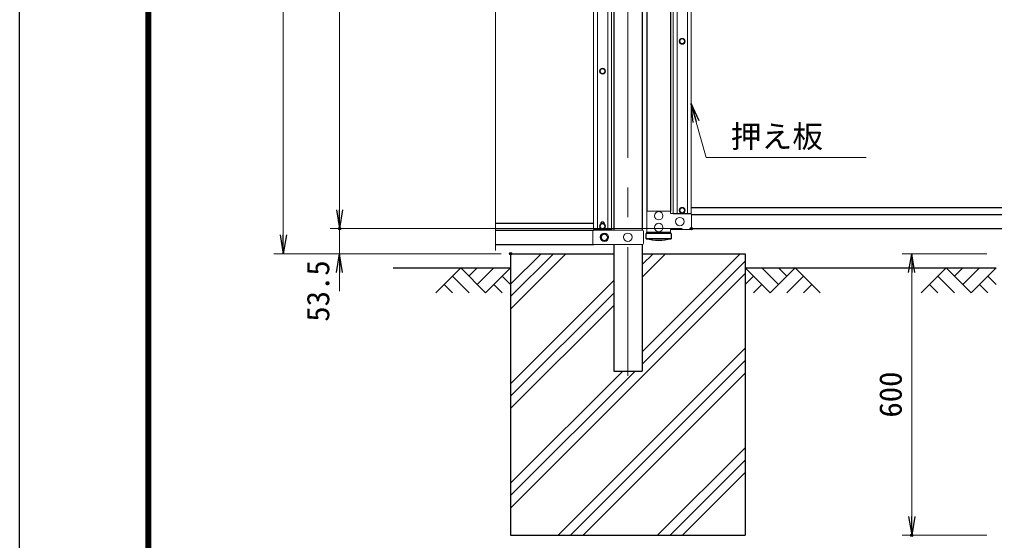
# Model space of a CAD drawing. Units: millimetres, scale not verified. Extents: x -4200 to 4200, y -2970 to 2970.
# Drawn here: x -4200 to -2122, y -1235 to -125 of the extents above; entities that cross this region are included whole.
import ezdxf
from ezdxf.enums import TextEntityAlignment as Align

# ---------------------------------------------------------------- set-up
doc = ezdxf.new("R2010")
doc.units = ezdxf.units.MM
doc.header["$LTSCALE"] = 10
doc.header["$PDMODE"] = 32
doc.header["$PDSIZE"] = 5
doc.linetypes.add('USER1', pattern=[50.8, 31.75, -6.35, 6.35, -6.35])
for name, color, linetype, lineweight in [('0-1_D-STR1', 1, 'Continuous', 25), ('0-2_D-STR3', 3, 'Continuous', 13), ('0-3_D-BMK', 2, 'USER1', 13), ('0-4_D-STR-DIM', 7, 'Continuous', 13), ('0-7_D-STR-TXT', 7, 'Continuous', 13), ('0-8_D-BGD', 7, 'Continuous', 25), ('0-9_D-DCR-HCH', 7, 'Continuous', 13), ('0-A_D-STR4', 7, 'Continuous', 25), ('0-C_D-TTL', 2, 'Continuous', 25)]:
    doc.layers.add(name, color=color, linetype=linetype, lineweight=lineweight)
doc.layers.add('0-5_0', color=7, linetype='Continuous')
doc.layers.add('0-6_Defpoints', color=8, linetype='Continuous')
doc.styles.add('ＭＳ ゴシック', font='')
doc.styles.get('ＭＳ ゴシック').set_extended_font_data('MS Gothic')

# ---------------------------------------------------------------- blocks, each defined once
blk = doc.blocks.new('_Open')
at = {"layer": '0-5_0'}
blk.add_line((-10, 1.667), (0, 0), dxfattribs=at)
blk.add_lwpolyline([(-10, -1.667), (0, 0), (-10, 0)], dxfattribs=at)

msp = doc.modelspace()

# ---------------------------------------------------------------- linework, layer by layer
at = {"layer": '0-1_D-STR1'}
for p, q in [((-2863.1, 200.9), (-2863.1, -533.09)), ((-2812.3, 200.9), (-2812.3, -533.09)), ((-2933.6, 104.9), (-2933.6, -574.1)), ((-2873.1, 104.9), (-2873.1, -574.1)), ((-2768.6, -525.59), (-2012.6, -525.59)), ((-3185.31, -559.1), (-2976.35, -559.1)), ((-2961.23, -559.1), (-2953.48, -559.1)), ((-2767.82, -540.59), (-2013.39, -540.59)), ((-3185.31, -574.1), (-2976, -574.1)), ((-2938.35, -571.85), (-2938.35, -574.1)), ((-2811.1, -581.09), (-2864.3, -581.09)), ((-2864.3, -592.09), (-2864.3, -581.09)), ((-2863.1, -581.09), (-2863.1, -578.09)), ((-2812.3, -581.09), (-2812.3, -578.09)), ((-2811.1, -581.09), (-2811.1, -592.09)), ((-2767.82, -570.59), (-2013.39, -570.59)), ((-2811.1, -592.09), (-2864.3, -592.09)), ((-3185.31, -604.1), (-2976, -604.1)), ((-2933.6, -604.1), (-2933.6, -874.1)), ((-2873.1, -604.1), (-2873.1, -874.1)), ((-2933.6, -874.1), (-2873.1, -874.1))]:
    msp.add_line(p, q, dxfattribs=at)
msp.add_arc((-2837.7, -475.67), 119.43, 257.13052, 282.86948, dxfattribs=at)
at = {"layer": '0-2_D-STR3'}
for p, q in [((-2806.6, -539.35), (-2806.6, 196.65)), ((-2798.6, -539.35), (-2798.6, 196.65)), ((-2776.6, -539.35), (-2776.6, 196.65)), ((-2768.6, -539.35), (-2768.6, 196.65)), ((-2976.35, 102.65), (-2976.35, -571.85)), ((-2968.35, 102.65), (-2968.35, -571.85)), ((-2946.35, 102.65), (-2946.35, -571.85)), ((-2938.35, 102.65), (-2938.35, -571.85)), ((-2768.6, -539.35), (-2806.6, -539.35)), ((-2961.35, -560.1), (-2961.35, -560.8)), ((-2953.35, -560.8), (-2953.35, -560.1)), ((-2767.55, -570.59), (-2767.55, -540.59)), ((-2978.35, -576.1), (-2978.35, -602.1)), ((-2938.35, -571.85), (-2976.35, -571.85)), ((-2976.35, -574.1), (-2872.02, -574.1)), ((-2870.02, -576.1), (-2870.02, -602.1)), ((-2976.35, -604.1), (-2872.02, -604.1))]:
    msp.add_line(p, q, dxfattribs=at)
for points in [[(-2784.72, -166.1), (-2781.83, -171.1), (-2784.72, -176.1), (-2790.49, -176.1), (-2793.38, -171.1)], [(-2793.38, -171.35), (-2790.49, -166.35), (-2784.72, -166.35)], [(-2812.3, -533.09), (-2863.1, -533.09), (-2863.1, -578.09), (-2812.3, -578.09), (-2812.3, -572.59), (-2769.55, -572.59)], [(-2812.3, -533.09), (-2812.3, -538.59), (-2769.55, -538.59)], [(-2781.83, -531.6), (-2784.72, -526.6), (-2790.49, -526.6), (-2793.38, -531.6)], [(-2793.38, -531.6), (-2790.49, -536.6), (-2784.72, -536.6)]]:
    msp.add_lwpolyline(points, dxfattribs=at)
for points in [[(-2951.58, -235.1), (-2954.47, -230.1), (-2960.24, -230.1), (-2963.13, -235.1), (-2960.24, -240.1), (-2954.47, -240.1)], [(-2793.38, -531.6), (-2790.49, -536.6), (-2784.72, -536.6), (-2781.83, -531.6), (-2784.72, -526.6), (-2790.49, -526.6)], [(-2951.58, -565.6), (-2954.47, -560.6), (-2960.24, -560.6), (-2963.13, -565.6), (-2960.24, -570.6), (-2954.47, -570.6)], [(-2960.85, -589.1), (-2957.11, -582.6), (-2949.6, -582.6), (-2945.85, -589.1), (-2949.6, -595.6), (-2957.11, -595.6)]]:
    msp.add_lwpolyline(points, close=True, dxfattribs=at)
for centre, radius in [((-2787.6, -171.35), 6.25), ((-2787.6, -171.35), 5), ((-2957.35, -235.1), 6.25), ((-2957.35, -235.1), 5), ((-2837.7, -543.09), 9), ((-2787.6, -531.6), 6.25), ((-2787.6, -531.6), 6.25), ((-2787.6, -531.6), 5), ((-2787.6, -531.6), 5), ((-2957.35, -565.6), 6.25), ((-2957.35, -565.6), 5), ((-2837.7, -568.09), 9), ((-2792.55, -555.59), 9), ((-2953.35, -589.1), 9), ((-2903.35, -589.1), 9), ((-2953.35, -589.1), 6.5)]:
    msp.add_circle(centre, radius, dxfattribs=at)
for centre, radius, start, end in [((-2769.55, -540.59), 2, 0, 90), ((-2957.35, -560.1), 4, 0, 180), ((-2976.35, -576.1), 2, 90, 180), ((-2872.02, -576.1), 2, 0, 90), ((-2769.55, -570.59), 2, 270, 0), ((-2976.35, -602.1), 2, 180, 270), ((-2872.02, -602.1), 2, 270, 0)]:
    msp.add_arc(centre, radius, start, end, dxfattribs=at)
at = {"layer": '0-3_D-BMK'}
msp.add_line((-2903.35, 914.14), (-2903.35, -884.68), dxfattribs=at)
at = {"layer": '0-4_D-STR-DIM'}
for p, q in [((-3638.04, -584.1), (-3638.04, 829.41)), ((-3518.04, -530.6), (-3518.04, 829.41)), ((-3185.31, -617.1), (-3185.31, 126.75)), ((-3518.04, -530.6), (-3518.04, -490.6)), ((-2787.82, -570.6), (-3538.04, -570.6)), ((-2787.82, -570.6), (-3538.04, -570.6)), ((-3518.04, -624.1), (-3518.04, -570.6)), ((-3173.35, -624.1), (-3658.04, -624.1)), ((-3173.35, -624.1), (-3538.04, -624.1)), ((-2138.35, -624.1), (-2318.35, -624.1)), ((-3518.04, -664.1), (-3518.04, -704.1)), ((-2298.35, -664.1), (-2298.35, -1184.1)), ((-2138.35, -1224.1), (-2318.35, -1224.1))]:
    msp.add_line(p, q, dxfattribs=at)
at = {"layer": '0-6_Defpoints'}
for p in [(-3518.04, -570.6), (-2767.82, -570.6), (-2767.82, -570.6), (-3153.35, -624.1), (-2298.35, -1224.1)]:
    msp.add_point(p, dxfattribs=at)
at = {"layer": '0-7_D-STR-TXT'}
msp.add_lwpolyline([(-2395.16, -419.28), (-2736.44, -419.28), (-2768.12, -306.01)], dxfattribs=at)
at = {"layer": '0-8_D-BGD'}
for p, q in [((-3403.35, -654.1), (-3153.35, -654.1)), ((-2653.35, -654.1), (-2118.35, -654.1))]:
    msp.add_line(p, q, dxfattribs=at)
at = {"layer": '0-9_D-DCR-HCH'}
for p, q in [((-3153.35, -742.04), (-3035.42, -624.1)), ((-3153.35, -715.52), (-3061.93, -624.1)), ((-3153.35, -689), (-3088.45, -624.1)), ((-2873.1, -673.92), (-2823.29, -624.1)), ((-2873.1, -647.4), (-2849.8, -624.1)), ((-2873.1, -833.02), (-2664.19, -624.1)), ((-2873.1, -859.54), (-2653.35, -639.79)), ((-3259.78, -654.1), (-3312.99, -707.31)), ((-3259.78, -654.1), (-3206.57, -707.31)), ((-3242.04, -671.84), (-3224.3, -654.1)), ((-3224.3, -689.58), (-3188.83, -654.1)), ((-3206.57, -707.31), (-3153.35, -654.1)), ((-2600.14, -707.31), (-2653.35, -654.1)), ((-2582.4, -689.58), (-2617.88, -654.1)), ((-2546.93, -654.1), (-2600.14, -707.31)), ((-2564.57, -671.93), (-2582.4, -654.1)), ((-2546.93, -654.1), (-2493.72, -707.31)), ((-2224.78, -654.1), (-2277.99, -707.31)), ((-2224.78, -654.1), (-2171.57, -707.31)), ((-2207.04, -671.84), (-2189.3, -654.1)), ((-2189.3, -689.58), (-2153.83, -654.1)), ((-2171.57, -707.31), (-2118.35, -654.1)), ((-3277.52, -671.84), (-3241.88, -707.31)), ((-3171.09, -671.84), (-3153.35, -689.5)), ((-3153.35, -1166.3), (-2653.35, -666.3)), ((-3153.35, -901.14), (-2933.6, -681.39)), ((-2635.62, -671.84), (-2653.35, -689.5)), ((-2529.19, -671.84), (-2564.83, -707.31)), ((-2242.52, -671.84), (-2206.88, -707.31)), ((-2136.09, -671.84), (-2118.35, -689.5)), ((-3295.25, -689.58), (-3277.43, -707.31)), ((-3188.83, -689.58), (-3171.01, -707.31)), ((-2617.88, -689.58), (-2635.7, -707.31)), ((-2511.46, -689.58), (-2529.27, -707.31)), ((-2260.25, -689.58), (-2242.43, -707.31)), ((-2153.83, -689.58), (-2136.01, -707.31)), ((-3153.35, -927.65), (-2933.6, -707.9)), ((-3153.35, -954.17), (-2933.6, -734.42)), ((-3052.05, -1224.1), (-2653.35, -825.4)), ((-3025.54, -1224.1), (-2653.35, -851.92)), ((-3153.35, -1139.79), (-2887.67, -874.1)), ((-3153.35, -1113.27), (-2914.19, -874.1)), ((-2999.02, -1224.1), (-2653.35, -878.43)), ((-2839.92, -1224.1), (-2653.35, -1037.53)), ((-2813.41, -1224.1), (-2653.35, -1064.05)), ((-2786.89, -1224.1), (-2653.35, -1090.57))]:
    msp.add_line(p, q, dxfattribs=at)
at = {"layer": '0-A_D-STR4'}
for p, q in [((-3153.35, -624.1), (-3153.35, -1224.1)), ((-3153.35, -624.1), (-2933.6, -624.1)), ((-2873.1, -624.1), (-2653.35, -624.1)), ((-2653.35, -624.1), (-2653.35, -1224.1)), ((-3153.35, -1224.1), (-2653.35, -1224.1))]:
    msp.add_line(p, q, dxfattribs=at)
at = {"layer": '0-C_D-TTL'}
for points in [[(-4200.18, 2970.19), (4199.82, 2970.19), (4199.82, -2969.81), (-4200.18, -2969.81)], [(-3930.18, 2750.19), (3929.82, 2750.19), (3929.82, -2749.81), (-3930.18, -2749.81)], [(-3927.68, 2747.69), (3927.32, 2747.69), (3927.32, -2747.31), (-3927.68, -2747.31)], [(-3925.18, 2745.19), (3924.82, 2745.19), (3924.82, -2744.81), (-3925.18, -2744.81)], [(-3922.68, 2742.69), (3922.32, 2742.69), (3922.32, -2742.31), (-3922.68, -2742.31)], [(-3920.18, 2740.19), (3919.82, 2740.19), (3919.82, -2739.81), (-3920.18, -2739.81)]]:
    msp.add_lwpolyline(points, close=True, dxfattribs=at)

# ---------------------------------------------------------------- block references
at = {"layer": '0-4_D-STR-DIM', "xscale": 4, "yscale": 4}
for p, rotation in [((-3518.04, -570.6), 270), ((-3518.04, -570.6), 270), ((-3638.04, -624.1), 270), ((-3518.04, -624.1), 90), ((-2298.35, -624.1), 90), ((-2298.35, -1224.1), 270)]:
    msp.add_blockref('_Open', p, dxfattribs=dict(at, rotation=rotation))
at = {"layer": '0-7_D-STR-TXT', "xscale": 4, "yscale": 4, "rotation": 105.62459}
msp.add_blockref('_Open', (-2768.66, -304.08), dxfattribs=at)

# ---------------------------------------------------------------- texts
at = {"layer": '0-4_D-STR-DIM', "style": 'ＭＳ ゴシック'}
for s, p in [('53.5', (-3525.41, -768.96)), ('600', (-2305.1, -973.35))]:
    msp.add_text(s, height=48.09, rotation=90, dxfattribs=at).set_placement(p, align=Align.BOTTOM_LEFT)
at = {"layer": '0-7_D-STR-TXT', "style": 'ＭＳ ゴシック'}
msp.add_text('押え板', height=48.09, dxfattribs=at).set_placement((-2683.99, -412.53), align=Align.BOTTOM_LEFT)

doc.saveas('drawing.dxf')
